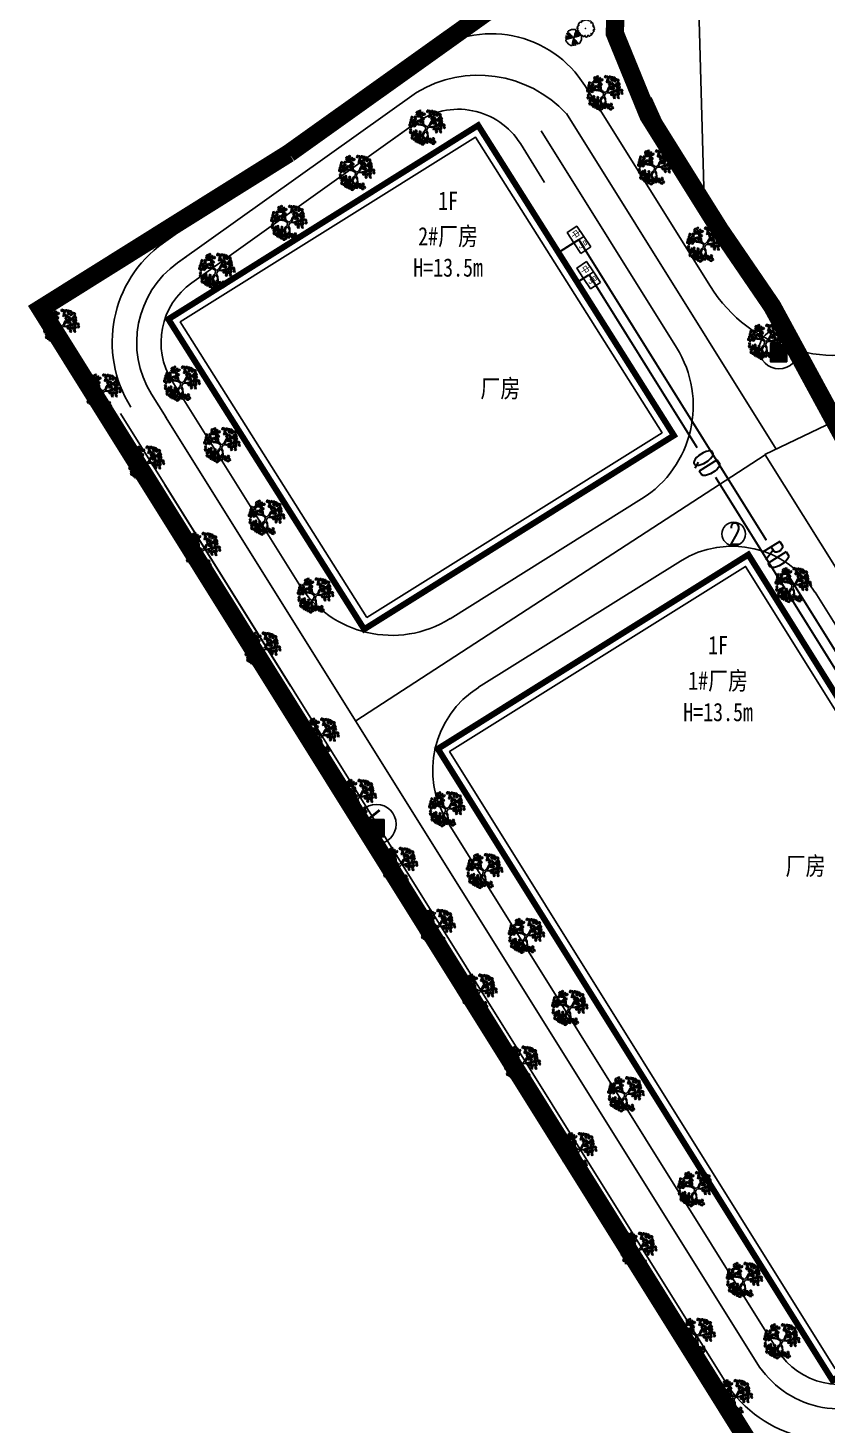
# Model space of a CAD drawing. Extents: x -809667 to 586099, y 3084146 to 3634412.
# Drawn here: x 381128.2 to 381193.7, y 3084205.8 to 3084320.2 of the extents above; entities that cross this region are included whole.
import ezdxf
from ezdxf.enums import TextEntityAlignment as Align

# ---------------------------------------------------------------- set-up
doc = ezdxf.new("R2010")
doc.units = 0
doc.header["$LTSCALE"] = 0.5
doc.linetypes.add('CONTINOUS', pattern=[0])
doc.layers.get('0').update_dxf_attribs({"linetype": 'CONTINUOUS'})
for name, color, linetype in [('DIM-照明', 3, 'CONTINUOUS'), ('DIM-通讯', 3, 'CONTINUOUS'), ('E-DIM-DQ', 7, 'CONTINUOUS'), ('E-SIG_TEXT', 7, 'CONTINUOUS'), ('JZD', 7, 'CONTINUOUS'), ('TEL_TEXT', 7, 'CONTINUOUS'), ('TREE', 3, 'CONTINUOUS'), ('WIRE-照明', 1, 'CONTINUOUS'), ('WIRE-通讯', 4, 'CONTINUOUS'), ('乔木', 84, 'CONTINUOUS'), ('文字', 7, 'CONTINUOUS')]:
    doc.layers.add(name, color=color, linetype=linetype)
doc.styles.add('-宋体', font='', dxfattribs={"width": 0.6})
doc.styles.add('_TEL_DIM', font='SIMPLEX', dxfattribs={"width": 0.8, "height": 3.5, "bigfont": 'HZTXT'})
doc.styles.add('HZ', font='', dxfattribs={"width": 0.8})
doc.styles.get('-宋体').set_extended_font_data('NSimSun')
doc.styles.get('HZ').set_extended_font_data('NSimSun')

# ---------------------------------------------------------------- blocks, each defined once
blk = doc.blocks.new('gc125')
at = {"color": 0}
blk.add_line((0, 0.8), (0, 2.2), dxfattribs=at)
blk.add_circle((0, 0), 0.8, dxfattribs=at)
blk = doc.blocks.new('幌伞枫')
at = {"layer": '乔木', "color": 0}
for p, q in [((-677, 937), (-604, 995)), ((-670, 878), (-677, 937)), ((-604, 995), (-531, 966)), ((-531, 966), (-604, 870)), ((-531, 995), (-450, 1054)), ((-523, 937), (-531, 995)), ((-450, 929), (-523, 937)), ((-450, 1054), (-384, 1025)), ((-384, 1025), (-450, 929)), ((-384, 870), (-303, 937)), ((-237, 900), (-310, 804)), ((-303, 937), (-237, 900)), ((-9, 966), (27, 1054)), ((20, 915), (-9, 966)), ((86, 944), (20, 915)), ((27, 1054), (101, 1061)), ((101, 1061), (86, 944)), ((123, 966), (145, 1032)), ((196, 878), (123, 966)), ((145, 1032), (203, 1025)), ((247, 937), (196, 878)), ((203, 1025), (247, 937)), ((247, 937), (284, 1025)), ((284, 885), (247, 937)), ((284, 1025), (365, 1032)), ((350, 915), (284, 885)), ((365, 1032), (350, 915)), ((380, 937), (409, 1003)), ((460, 848), (380, 937)), ((409, 1003), (468, 995)), ((424, 900), (460, 988)), ((453, 848), (424, 900)), ((460, 988), (534, 995)), ((504, 900), (460, 848)), ((468, 995), (504, 900)), ((534, 995), (519, 878)), ((556, 900), (578, 966)), ((629, 812), (556, 900)), ((578, 966), (636, 959)), ((636, 959), (681, 870)), ((-1125, 166), (-1059, 195)), ((-1125, 63), (-1125, 166)), ((-1074, 34), (-1125, 63)), ((-1081, 320), (-1015, 357)), ((-1081, 217), (-1081, 320)), ((-1030, 188), (-1081, 217)), ((-1022, 85), (-1074, 34)), ((-1059, 195), (-1022, 85)), ((-1044, -10), (-986, 92)), ((-1037, 489), (-971, 525)), ((-1037, 393), (-1037, 489)), ((-986, 364), (-1037, 393)), ((-978, 239), (-1030, 188)), ((-1015, 357), (-978, 239)), ((-993, 643), (-927, 680)), ((-993, 548), (-993, 643)), ((-942, 518), (-993, 548)), ((-934, 408), (-986, 364)), ((-986, 92), (-912, 92)), ((-971, 525), (-934, 408)), ((-898, 34), (-971, -32)), ((-956, 320), (-898, 423)), ((-883, 291), (-956, 320)), ((-890, 570), (-942, 518)), ((-927, 680), (-890, 570)), ((-927, 195), (-861, 225)), ((-927, 92), (-927, 195)), ((-876, 63), (-927, 92)), ((-912, 92), (-898, 34)), ((-898, 423), (-824, 423)), ((-883, 349), (-817, 386)), ((-810, 364), (-883, 291)), ((-883, 247), (-883, 349)), ((-832, 217), (-883, 247)), ((-824, 114), (-876, 63)), ((-861, 225), (-824, 114)), ((-846, 19), (-788, 122)), ((-773, -3), (-846, 19)), ((-780, 269), (-832, 217)), ((-824, 423), (-810, 364)), ((-817, 518), (-699, 533)), ((-795, 445), (-817, 518)), ((-817, 386), (-780, 269)), ((-810, 628), (-736, 687)), ((-802, 570), (-810, 628)), ((-736, 562), (-802, 570)), ((-699, 430), (-795, 445)), ((-788, 122), (-714, 122)), ((-773, 203), (-655, 217)), ((-751, 129), (-773, 203)), ((-699, 63), (-773, -3)), ((-758, 313), (-685, 371)), ((-751, 254), (-758, 313)), ((-685, 247), (-751, 254)), ((-648, 114), (-751, 129)), ((-736, 687), (-663, 658)), ((-663, 658), (-736, 562)), ((-714, 122), (-699, 63)), ((-699, 533), (-663, 474)), ((-663, 474), (-699, 430)), ((-685, 826), (-567, 841)), ((-663, 753), (-685, 826)), ((-685, 371), (-619, 342)), ((-619, 342), (-685, 247)), ((-604, 870), (-670, 878)), ((-567, 738), (-663, 753)), ((-663, 687), (-582, 746)), ((-655, 628), (-663, 687)), ((-582, 614), (-655, 628)), ((-655, 217), (-611, 158)), ((-611, 158), (-648, 114)), ((-531, 129), (-641, 203)), ((-531, 195), (-633, 254)), ((-611, 371), (-531, 430)), ((-604, 313), (-611, 371)), ((-538, 305), (-604, 313)), ((-582, 746), (-516, 716)), ((-516, 716), (-582, 614)), ((-567, 841), (-531, 782)), ((-531, 782), (-567, 738)), ((-545, 709), (-428, 724)), ((-523, 636), (-545, 709)), ((-465, 401), (-538, 305)), ((-531, 819), (-457, 878)), ((-523, 760), (-531, 819)), ((-531, 430), (-465, 401)), ((-252, 158), (-531, 195)), ((-259, 85), (-531, 129)), ((-457, 746), (-523, 760)), ((-421, 621), (-523, 636)), ((-457, 878), (-391, 848)), ((-391, 848), (-457, 746)), ((-457, 342), (-332, 364)), ((-428, 276), (-457, 342)), ((-443, 452), (-369, 518)), ((-435, 393), (-443, 452)), ((-369, 386), (-435, 393)), ((-428, 724), (-384, 665)), ((-332, 261), (-428, 276)), ((-384, 665), (-421, 621)), ((-391, 628), (-274, 643)), ((-369, 555), (-391, 628)), ((-377, 819), (-384, 870)), ((-384, 738), (-310, 804)), ((-377, 680), (-384, 738)), ((-310, 804), (-377, 819)), ((-310, 672), (-377, 680)), ((-274, 548), (-369, 555)), ((-369, 518), (-296, 481)), ((-296, 481), (-369, 386)), ((-332, 364), (-296, 305)), ((-296, 305), (-332, 261)), ((-257, 346), (-327, 441)), ((-222, 377), (-311, 462)), ((-310, 804), (-237, 768)), ((-237, 768), (-310, 672)), ((-296, 511), (-215, 577)), ((-288, 452), (-296, 511)), ((-215, 445), (-288, 452)), ((-274, 643), (-237, 592)), ((-237, 592), (-274, 548)), ((-112, 4), (-259, 85)), ((-252, 158), (-257, 346)), ((-237, 797), (-156, 863)), ((-230, 738), (-237, 797)), ((-156, 731), (-230, 738)), ((-206, 307), (-222, 377)), ((-215, 577), (-149, 540)), ((-149, 540), (-215, 445)), ((-188, 124), (-206, 307)), ((-76, 63), (-188, 124)), ((-156, 863), (-90, 826)), ((-90, 826), (-156, 731)), ((-76, -84), (-112, 4)), ((-9, -18), (-76, 63)), ((-9, -18), (174, 151)), ((108, 650), (145, 738)), ((137, 599), (108, 650)), ((137, 804), (167, 870)), ((211, 716), (137, 804)), ((203, 628), (137, 599)), ((145, 738), (218, 746)), ((152, 26), (240, 122)), ((152, 26), (318, 4)), ((167, 870), (225, 863)), ((174, 151), (225, 276)), ((218, 746), (203, 628)), ((262, 775), (211, 716)), ((225, 863), (262, 775)), ((225, 276), (277, 357)), ((240, 650), (262, 716)), ((313, 562), (240, 650)), ((240, 122), (291, 261)), ((255, 489), (284, 555)), ((328, 401), (255, 489)), ((262, 716), (321, 709)), ((277, 357), (336, 393)), ((284, 555), (336, 548)), ((291, 261), (372, 364)), ((295, -42), (527, 53)), ((306, 540), (350, 636)), ((343, 496), (306, 540)), ((365, 621), (313, 562)), ((318, 4), (524, 78)), ((321, 709), (365, 621)), ((380, 459), (328, 401)), ((336, 548), (380, 459)), ((336, 393), (344, 419)), ((409, 518), (343, 496)), ((350, 636), (424, 636)), ((365, 225), (402, 313)), ((402, 173), (365, 225)), ((372, 364), (468, 393)), ((402, 775), (424, 841)), ((475, 687), (402, 775)), ((402, 313), (482, 320)), ((468, 203), (402, 173)), ((424, 636), (409, 518)), ((424, 841), (482, 834)), ((446, 548), (468, 606)), ((519, 452), (446, 548)), ((519, 878), (453, 848)), ((460, 386), (490, 452)), ((534, 291), (460, 386)), ((468, 606), (526, 599)), ((482, 320), (468, 203)), ((526, 746), (475, 687)), ((482, 834), (526, 746)), ((490, 452), (541, 445)), ((497, 225), (526, 291)), ((570, 136), (497, 225)), ((570, 511), (519, 452)), ((519, 63), (541, 129)), ((592, -25), (519, 63)), ((526, 599), (570, 511)), ((526, 291), (585, 283)), ((585, 349), (534, 291)), ((541, 445), (585, 349)), ((541, 129), (600, 122)), ((570, 738), (600, 804)), ((644, 650), (570, 738)), ((622, 188), (570, 136)), ((585, 283), (622, 188)), ((592, 408), (629, 496)), ((629, 357), (592, 408)), ((644, 34), (592, -25)), ((600, 804), (658, 797)), ((600, 122), (644, 34)), ((681, 870), (629, 812)), ((629, 496), (710, 503)), ((695, 386), (629, 357)), ((695, 709), (644, 650)), ((651, 775), (688, 863)), ((681, 724), (651, 775)), ((658, 797), (695, 709)), ((673, 70), (710, 166)), ((703, 26), (673, 70)), ((747, 753), (681, 724)), ((688, 863), (761, 870)), ((710, 503), (695, 386)), ((769, 48), (703, 26)), ((710, 166), (783, 166)), ((717, 525), (754, 614)), ((747, 481), (717, 525)), ((725, 408), (754, 474)), ((798, 320), (725, 408)), ((761, 870), (747, 753)), ((813, 503), (747, 481)), ((747, 247), (769, 313)), ((820, 158), (747, 247)), ((754, 614), (827, 621)), ((754, 474), (813, 467)), ((769, 313), (827, 305)), ((783, 166), (769, 48)), ((783, 775), (805, 841)), ((857, 687), (783, 775)), ((798, 614), (827, 680)), ((871, 525), (798, 614)), ((849, 371), (798, 320)), ((805, 841), (864, 834)), ((805, 78), (827, 144)), ((879, -18), (805, 78)), ((827, 621), (813, 503)), ((813, 467), (849, 371)), ((871, 217), (820, 158)), ((827, 680), (886, 672)), ((827, 305), (871, 217)), ((827, 144), (886, 136)), ((849, 525), (871, 592)), ((923, 437), (849, 525)), ((908, 746), (857, 687)), ((864, 834), (908, 746)), ((864, 364), (893, 430)), ((937, 276), (864, 364)), ((871, 592), (930, 584)), ((923, 584), (871, 525)), ((879, 122), (923, 210)), ((915, 78), (879, 122)), ((930, 41), (879, -18)), ((886, 672), (923, 584)), ((886, 136), (930, 41)), ((893, 430), (952, 423)), ((981, 100), (915, 78)), ((974, 496), (923, 437)), ((923, 210), (996, 217)), ((930, 584), (974, 496)), ((989, 335), (937, 276)), ((952, 423), (989, 335)), ((996, 217), (981, 100)), ((1011, 122), (1040, 188)), ((1092, 34), (1011, 122)), ((1033, -40), (1055, 26)), ((1040, 188), (1099, 180)), ((1055, 26), (1114, 19)), ((1143, 92), (1092, 34)), ((1099, 180), (1143, 92)), ((1114, 19), (1158, -69)), ((-1089, -304), (-1030, -253)), ((-1067, -399), (-1089, -304)), ((-1081, -142), (-1022, -91)), ((-1052, -238), (-1081, -142)), ((-1008, -414), (-1067, -399)), ((-1000, -253), (-1052, -238)), ((-971, -32), (-1044, -10)), ((-1030, -253), (-971, -355)), ((-1022, -91), (-964, -194)), ((-971, -355), (-1008, -414)), ((-964, -194), (-1000, -253)), ((-986, -664), (-927, -620)), ((-964, -759), (-986, -664)), ((-978, -502), (-920, -458)), ((-956, -598), (-978, -502)), ((-971, -451), (-934, -341)), ((-898, -465), (-971, -451)), ((-912, -781), (-964, -759)), ((-898, -620), (-956, -598)), ((-934, -341), (-868, -326)), ((-927, -620), (-868, -722)), ((-920, -458), (-861, -561)), ((-868, -722), (-912, -781)), ((-839, -377), (-898, -465)), ((-861, -561), (-898, -620)), ((-876, -443), (-817, -399)), ((-846, -539), (-876, -443)), ((-868, -326), (-839, -377)), ((-868, -818), (-832, -700)), ((-795, -825), (-868, -818)), ((-861, -282), (-802, -238)), ((-839, -385), (-861, -282)), ((-795, -561), (-846, -539)), ((-780, -399), (-839, -385)), ((-832, -700), (-766, -686)), ((-817, -399), (-758, -502)), ((-802, -238), (-744, -341)), ((-758, -502), (-795, -561)), ((-744, -744), (-795, -825)), ((-744, -341), (-780, -399)), ((-766, -686), (-744, -744)), ((-766, -825), (-699, -774)), ((-736, -921), (-766, -825)), ((-751, -598), (-714, -480)), ((-677, -605), (-751, -598)), ((-751, -664), (-692, -620)), ((-729, -759), (-751, -664)), ((-744, -392), (-685, -341)), ((-722, -487), (-744, -392)), ((-736, -231), (-677, -179)), ((-707, -326), (-736, -231)), ((-670, -781), (-729, -759)), ((-663, -502), (-722, -487)), ((-714, -480), (-648, -465)), ((-655, -348), (-707, -326)), ((-699, -774), (-641, -884)), ((-692, -620), (-633, -722)), ((-685, -341), (-626, -443)), ((-677, -179), (-619, -289)), ((-626, -524), (-677, -605)), ((-633, -722), (-670, -781)), ((-626, -443), (-663, -502)), ((-619, -289), (-655, -348)), ((-648, -465), (-626, -524)), ((-641, -972), (-604, -862)), ((-633, -752), (-575, -708)), ((-611, -847), (-633, -752)), ((-626, -539), (-589, -429)), ((-553, -554), (-626, -539)), ((-626, -590), (-567, -546)), ((-597, -693), (-626, -590)), ((-553, -869), (-611, -847)), ((-604, -862), (-538, -847)), ((-545, -708), (-597, -693)), ((-589, -429), (-523, -414)), ((-575, -708), (-516, -810)), ((-567, -546), (-509, -649)), ((-494, -465), (-553, -554)), ((-516, -810), (-553, -869)), ((-509, -649), (-545, -708)), ((-538, -847), (-516, -899)), ((-523, -414), (-494, -465)), ((-516, -906), (-479, -788)), ((-494, -766), (-435, -715)), ((-472, -862), (-494, -766)), ((-487, -451), (-428, -399)), ((-465, -546), (-487, -451)), ((-487, -605), (-428, -554)), ((-457, -700), (-487, -605)), ((-479, -289), (-421, -245)), ((-457, -385), (-479, -289)), ((-479, -788), (-413, -781)), ((-413, -877), (-472, -862)), ((-413, -568), (-465, -546)), ((-399, -407), (-457, -385)), ((-406, -722), (-457, -700)), ((-384, -832), (-443, -913)), ((-435, -715), (-377, -818)), ((-428, -399), (-369, -510)), ((-428, -554), (-369, -664)), ((-421, -245), (-362, -348)), ((-369, -510), (-413, -568)), ((-413, -781), (-384, -832)), ((-377, -818), (-413, -877)), ((-369, -664), (-406, -722)), ((-362, -348), (-399, -407)), ((-377, -913), (-340, -803)), ((-369, -598), (-332, -487)), ((-296, -612), (-369, -598)), ((-340, -803), (-274, -788)), ((-332, -487), (-266, -473)), ((-244, -840), (-303, -928)), ((-244, -524), (-296, -612)), ((-288, -664), (-171, -649)), ((-266, -737), (-288, -664)), ((-215, -311), (-285, -477)), ((-274, -788), (-244, -840)), ((-266, -473), (-244, -524)), ((-171, -752), (-266, -737)), ((-156, -341), (-230, -532)), ((-230, -532), (-186, -627)), ((-230, -847), (-112, -840)), ((-208, -921), (-230, -847)), ((-120, -253), (-215, -311)), ((-171, -649), (-127, -708)), ((-127, -708), (-171, -752)), ((-61, -304), (-156, -341)), ((-142, -737), (-24, -730)), ((-127, -810), (-142, -737)), ((-24, -832), (-127, -810)), ((-76, -84), (-120, -253)), ((-112, -840), (-76, -891)), ((-61, -304), (38, -431)), ((-24, -686), (-9, -620)), ((64, -766), (-24, -686)), ((-24, -730), (13, -788)), ((13, -788), (-24, -832)), ((42, -98), (-20, -221)), ((-20, -221), (62, -380)), ((-9, -18), (-9, -18)), ((-9, -18), (-9, -18)), ((-9, -18), (-9, -18)), ((-9, -18), (-9, -18)), ((-9, -18), (-9, -18)), ((-9, -18), (-9, -18)), ((-9, -18), (-9, -18)), ((-9, -18), (-9, -18)), ((-9, -18), (-9, -18)), ((-9, -18), (-9, -18)), ((-9, -18), (-9, -18)), ((-9, -18), (-9, -18)), ((-9, -18), (-9, -18)), ((-9, -18), (-9, -18)), ((-9, -18), (-9, -18)), ((-9, -18), (-9, -18)), ((-9, -18), (-9, -18)), ((-9, -18), (-9, -18)), ((-9, -18), (-9, -18)), ((-9, -18), (-9, -18)), ((-9, -18), (-9, -18)), ((-9, -18), (-9, -18)), ((-9, -18), (-9, -18)), ((-9, -18), (-9, -18)), ((-9, -18), (-9, -18)), ((-9, -18), (-9, -18)), ((-9, -18), (-9, -18)), ((-9, -18), (-9, -18)), ((-9, -18), (-9, -18)), ((-9, -18), (-9, -18)), ((-9, -18), (-9, -18)), ((-9, -18), (-9, -18)), ((-9, -18), (-9, -18)), ((-9, -18), (-9, -18)), ((-9, -18), (-9, -18)), ((-9, -18), (-9, -18)), ((-9, -18), (-9, -18)), ((-9, -18), (-9, -18)), ((-9, -18), (-9, -18)), ((-9, -18), (-9, -18)), ((-9, -620), (49, -612)), ((27, -869), (42, -803)), ((115, -950), (27, -869)), ((38, -431), (49, -612)), ((42, -98), (109, -22)), ((42, -803), (101, -803)), ((49, -612), (101, -700)), ((62, -380), (79, -664)), ((101, -700), (64, -766)), ((93, -730), (218, -715)), ((115, -803), (93, -730)), ((101, -803), (159, -884)), ((109, -22), (295, -42)), ((218, -818), (115, -803)), ((218, -715), (255, -774)), ((255, -774), (218, -818)), ((240, -803), (358, -796)), ((262, -877), (240, -803)), ((358, -891), (262, -877)), ((358, -752), (372, -686)), ((446, -832), (358, -752)), ((358, -796), (394, -847)), ((394, -847), (358, -891)), ((372, -686), (431, -678)), ((387, -142), (424, -47)), ((424, -187), (387, -142)), ((424, -47), (504, -47)), ((490, -165), (424, -187)), ((431, -678), (482, -766)), ((482, -766), (446, -832)), ((504, -47), (490, -165)), ((519, -135), (548, -76)), ((592, -231), (519, -135)), ((541, -297), (563, -231)), ((614, -392), (541, -297)), ((548, -76), (607, -84)), ((563, -231), (622, -238)), ((644, -172), (592, -231)), ((607, -84), (644, -172)), ((666, -333), (614, -392)), ((622, -238), (666, -333)), ((644, -150), (681, -62)), ((673, -201), (644, -150)), ((739, -172), (673, -201)), ((681, -62), (754, -54)), ((754, -54), (739, -172)), ((776, -150), (805, -84)), ((849, -238), (776, -150)), ((791, -311), (820, -245)), ((871, -399), (791, -311)), ((805, -84), (857, -91)), ((820, -84), (849, -18)), ((893, -172), (820, -84)), ((820, -245), (879, -253)), ((849, -18), (908, -25)), ((901, -187), (849, -238)), ((857, -91), (901, -187)), ((915, -341), (871, -399)), ((879, -253), (915, -341)), ((945, -120), (893, -172)), ((908, -25), (945, -120)), ((1106, -128), (1033, -40)), ((1158, -69), (1106, -128)), ((-685, -935), (-736, -921)), ((-641, -884), (-685, -935)), ((-567, -987), (-641, -972)), ((-516, -899), (-567, -987)), ((-443, -913), (-516, -906)), ((-509, -979), (-391, -965)), ((-487, -1053), (-509, -979)), ((-391, -1067), (-487, -1053)), ((-391, -965), (-354, -1023)), ((-354, -1023), (-391, -1067)), ((-303, -928), (-377, -913)), ((-362, -1053), (-244, -1045)), ((-347, -1126), (-362, -1053)), ((-244, -1141), (-347, -1126)), ((-252, -1001), (-230, -935)), ((-164, -1082), (-252, -1001)), ((-244, -1045), (-208, -1097)), ((-208, -1097), (-244, -1141)), ((-230, -935), (-178, -928)), ((-112, -935), (-208, -921)), ((-178, -928), (-120, -1016)), ((-120, -1016), (-164, -1082)), ((-76, -891), (-112, -935)), ((-90, -921), (27, -913)), ((-68, -994), (-90, -921)), ((27, -1016), (-68, -994)), ((27, -913), (71, -972)), ((71, -972), (27, -1016)), ((159, -884), (115, -950)), ((167, -928), (284, -921)), ((189, -1001), (167, -928)), ((284, -1023), (189, -1001)), ((284, -921), (328, -979)), ((328, -979), (284, -1023)), ((313, -1009), (431, -994)), ((328, -1082), (313, -1009)), ((431, -1097), (328, -1082)), ((431, -950), (446, -884)), ((519, -1031), (431, -950)), ((431, -994), (468, -1053)), ((468, -1053), (431, -1097)), ((446, -884), (504, -884)), ((504, -884), (556, -965)), ((556, -965), (519, -1031))]:
    blk.add_line(p, q, dxfattribs=at)
blk = doc.blocks.new('*E54')
at = {"layer": 'TREE', "color": 0}
blk.add_ellipse((-2.37, 3.56), major_axis=(2.7, 1.39), ratio=1, start_param=0.518575, end_param=0.519414, dxfattribs=at)
blk = doc.blocks.new('A$C4C586FE1')
at = {"layer": 'TREE', "color": 0}
for p, q in [((514, 2441), (288, 2276)), ((570, 2555), (514, 2441)), ((785, 2557), (585, 2566)), ((842, 2436), (785, 2557)), ((885, 2449), (842, 2436)), ((1100, 2801), (873, 2660)), ((873, 2660), (885, 2449)), ((1294, 2743), (1193, 2819)), ((1261, 2599), (1294, 2743)), ((1389, 2617), (1261, 2599)), ((1418, 2836), (1389, 2617)), ((1787, 2660), (1418, 2836)), ((1875, 2686), (1787, 2660)), ((2108, 2532), (1875, 2686)), ((2261, 2516), (2108, 2532)), ((2273, 2551), (2261, 2516)), ((2411, 2297), (2336, 2500)), ((2434, 2275), (2411, 2297)), ((173, 1443), (0, 1425)), ((0, 1425), (27, 1279)), ((6, 1547), (198, 1550)), ((171, 1878), (16, 1628)), ((27, 1279), (67, 1102)), ((67, 988), (67, 1102)), ((67, 988), (157, 906)), ((335, 852), (122, 842)), ((123, 841), (320, 727)), ((157, 906), (291, 931)), ((208, 2079), (171, 1878)), ((198, 1550), (173, 1443)), ((330, 2136), (208, 2079)), ((288, 2276), (288, 2250)), ((288, 2250), (484, 2157)), ((291, 931), (335, 852)), ((320, 727), (414, 564)), ((422, 2031), (330, 2136)), ((414, 564), (369, 464)), ((484, 2157), (422, 2031)), ((513, 326), (783, 402)), ((827, 368), (610, 253)), ((783, 402), (827, 368)), ((1176, 133), (821, 132)), ((1176, 133), (1302, 10)), ((1302, 10), (1413, 132)), ((1413, 132), (1432, 0)), ((1540, 5), (1587, 59)), ((1587, 59), (1859, 85)), ((1826, 254), (2000, 124)), ((1859, 85), (1826, 254)), ((2130, 415), (2352, 350)), ((2132, 192), (2130, 415)), ((2275, 501), (2371, 599)), ((2419, 413), (2275, 501)), ((2371, 599), (2563, 580)), ((2565, 2086), (2434, 2275)), ((2577, 1905), (2565, 2086)), ((2688, 2051), (2577, 1905)), ((2632, 1202), (2788, 1244)), ((2635, 1086), (2632, 1202)), ((2775, 1105), (2635, 1086)), ((2643, 702), (2702, 978)), ((2666, 1735), (2772, 1843)), ((2724, 1646), (2666, 1735)), ((2702, 978), (2775, 1105)), ((2799, 1744), (2724, 1646)), ((2788, 1244), (2821, 1629))]:
    blk.add_line(p, q, dxfattribs=at)
at = {"layer": 'TREE', "color": 0, "extrusion": (0, 0, -1)}
for major_axis, start_param, end_param in [((1003, 1003), -1.4266291, -1.4132158), ((1003, 1003), -1.0118049, -0.9451144), ((1003, 1003), -0.1392478, -0.0819607), ((1003, 1003), 4.0179908, 4.0754248), ((839, 1143), 3.2004333, 3.3408831), ((839, 1144), 2.942836, 3.1151568), ((1003, 1003), 2.2703374, 2.3464274), ((1003, 1003), 1.8291007, 1.9341647), ((1003, 1003), 1.5734012, 1.6381533), ((1003, 1003), 1.3149332, 1.4176353), ((839, 1144), 0.475418, 0.6338348), ((1003, 1003), 0.553886, 0.636541)]:
    blk.add_ellipse((1418, 1418), major_axis=major_axis, ratio=1, start_param=start_param, end_param=end_param, dxfattribs=at)
at = {"layer": 'TREE', "color": 0, "linetype": 'Continuous'}
for start_param, end_param in [(0.0134102, 3.1550028), (3.1550028, 6.2965955)]:
    blk.add_ellipse((1466, 1447), major_axis=(19.2, 19.2), ratio=1, start_param=start_param, end_param=end_param, dxfattribs=at)
at = {"layer": 'TREE', "color": 8, "linetype": 'CONTINOUS', "extrusion": (0, 0, -1), "xscale": 467.4085850556439, "yscale": 467.4085850556439, "zscale": -467.4085850556439, "rotation": 278.9250190116231}
blk.add_blockref('*E54', (-2893, 66), dxfattribs=at)
blk = doc.blocks.new('白玉兰')
at = {"color": 0}
for centre, radius, start, end in [((-559, -2135), 2214, 76.70325, 111.40179), ((-1148, -2037), 2310, 61.625, 95.14911), ((-4729, -6984), 8429, 56.1879, 65.279), ((4371, -556), 4392, 172.1708, 190.66767), ((-713, 1844), 1941, 291.82137, 332.63459), ((-478, 2077), 2115, 283.29933, 320.85284), ((-1261, 1665), 2054, 309.39345, 347.16547), ((2827, 107), 2821, 182.25436, 209.88683), ((2146, 475), 2185, 193.30629, 228.41072)]:
    blk.add_arc(centre, radius, start, end, dxfattribs=at)
for points in [[(36, -22), (99, -220), (-250, -580), (-51, -1540), (-885, -1095), (-1114, -777), (-1334, -432), (-1142, -186), (-697, -181), (-301, 17), (-41, 2), (21, -1)], [(-33, 16), (-233, 73), (-342, 562), (-1254, 922), (-425, 1375), (-33, 1392), (376, 1386), (477, 1091), (236, 716), (185, 277), (29, 67), (-7, 18)], [(8, 31), (155, 177), (635, 34), (1395, 653), (1385, -291), (1209, -641), (1004, -995), (697, -939), (487, -546), (129, -287), (22, -49), (-3, 7)]]:
    blk.add_open_spline(points, degree=3, knots=[0, 0, 0, 0, 621.9897777, 1340.9445447, 1869.0077365, 2592.4274553, 2798.699245, 2915.8275963, 3435.2615023, 4029.7712897, 4212.3005181, 4212.3005181, 4212.3005181, 4212.3005181], dxfattribs=at)
blk = doc.blocks.new('A$C753C54BC')
at = {"layer": 'JZD'}
h = blk.add_hatch(color=0, dxfattribs=at)
h.dxf.hatch_style = 1
h.paths.add_polyline_path([(1.4, 3.06), (3.46, 3.06), (3.46, 0.89), (1.4, 0.89)])
at = {"layer": 'JZD', "color": 0, "const_width": 0.324}
blk.add_lwpolyline([(1.4, 3.06), (2.89, 4.26)], dxfattribs=at)
at = {"layer": 'JZD', "color": 0}
blk.add_lwpolyline([(1.4, 3.06), (3.46, 3.06), (3.46, 0.89), (1.4, 0.89)], close=True, dxfattribs=at)
blk.add_circle((2.49, 2.49), 2.49, dxfattribs=at)
blk = doc.blocks.new('123213')
at = {"layer": '文字', "color": 8, "linetype": 'Continuous'}
for p, q in [((381777.44, 3087167.86), (381776.14, 3087213.6)), ((381754.8, 3087179.73), (381733.13, 3087164.28)), ((381753.87, 3087176.61), (381734.3, 3087162.65)), ((381783.33, 3087147.39), (381766.15, 3087174.87)), ((381753.81, 3087174.11), (381735.46, 3087161.02)), ((381775.17, 3087155.72), (381764.08, 3087173.47)), ((381724.92, 3087156.74), (381725.03, 3087156.26)), ((381733.85, 3087152.96), (381744.22, 3087136.37)), ((381729.61, 3087150.31), (381779.21, 3087070.98)), ((381782.44, 3087146.92), (381815.67, 3087093.77)), ((381756.63, 3087133.51), (381772.31, 3087143.32)), ((381758.96, 3087127.9), (381775.49, 3087138.23)), ((381786.52, 3087135.69), (381813.55, 3087092.45)), ((381783.45, 3087073.63), (381756.42, 3087116.87))]:
    blk.add_line(p, q, dxfattribs=at)
at = {"layer": '文字', "color": 8, "linetype": 'Continuous', "flags": 128}
for points, const_width in [([(381770.36, 3087190.84), (381776.82, 3087194.94), (381881.08, 3087269.95), (381943.36, 3087141.79), (381981.09, 3087094.5), (381852.79, 3087079.87), (381804.23, 3087074.34), (381783.88, 3087061.62), (381723.07, 3087158.89), (381743.42, 3087171.62), (381743.42, 3087171.62), (381743.42, 3087171.62), (381770.36, 3087190.84)], 0.5), ([(381743.42, 3087171.62), (381723.07, 3087158.89), (381783.88, 3087061.62), (381804.23, 3087074.34), (381852.79, 3087079.87)], 1.5), ([(381846.56, 3087097.31), (381816.79, 3087092.33), (381814.91, 3087096.73), (381810.78, 3087106.81), (381807.39, 3087113.62), (381805.25, 3087116.05), (381803.77, 3087119.99), (381797.61, 3087133.62), (381794.03, 3087139.2), (381790.35, 3087145.59), (381783.01, 3087159.09), (381778.69, 3087165.41), (381772.87, 3087174.71), (381770.12, 3087181.44), (381770.36, 3087190.84), (381743.42, 3087171.62), (381743.42, 3087171.62), (381743.42, 3087171.62)], 1.5)]:
    blk.add_lwpolyline(points, dxfattribs=dict(at, const_width=const_width))
for points in [[(381825.58, 3087171.69), (381793.3, 3087156.25, -0.381587), (381777.95, 3087160.72), (381767.66, 3087177.18)], [(381751.79, 3087172.67), (381753.81, 3087174.11, -0.432167), (381762.38, 3087172.41), (381764.36, 3087169.24)], [(381733.35, 3087149.99), (381732.16, 3087151.9, -0.396485), (381734.3, 3087162.65), (381735.03, 3087163.18)], [(381733.31, 3087150.05), (381781.76, 3087072.57, 0.414214), (381792.78, 3087070.03), (381822.04, 3087088.32)]]:
    blk.add_lwpolyline(points, format="xyb", dxfattribs=at)
at = {"layer": '文字', "color": 8, "linetype": 'Continuous'}
for points in [[(381773.08, 3087176.19), (381775.55, 3087170.69)], [(381775.55, 3087170.69), (381786.37, 3087153.94), (381804.8, 3087118.94), (381814.05, 3087099.94), (381817.02, 3087092.94)]]:
    blk.add_lwpolyline(points, dxfattribs=at)
at = {"layer": '文字', "color": 8, "linetype": 'Continuous', "const_width": 0.5, "flags": 128}
for points in [[(381749.58, 3087132.65), (381774.96, 3087148.52), (381758.92, 3087173.91), (381733.54, 3087158.04)], [(381787.96, 3087071.14), (381813.39, 3087087.04), (381781.06, 3087138.76), (381755.62, 3087122.86)]]:
    blk.add_lwpolyline(points, close=True, dxfattribs=at)
at = {"layer": '文字', "color": 8, "linetype": 'Continuous', "flags": 128}
for points in [[(381749.8, 3087133.61), (381773.99, 3087148.74), (381758.7, 3087172.95), (381734.51, 3087157.82)], [(381788.18, 3087072.1), (381812.43, 3087087.26), (381780.83, 3087137.8), (381756.58, 3087122.64)]]:
    blk.add_lwpolyline(points, close=True, dxfattribs=at)
at = {"layer": '文字', "color": 8, "linetype": 'Continuous', "const_width": 0.467}
blk.add_lwpolyline([(381777.45, 3087167.63, 1), (381777.43, 3087168.09, 1)], format="xyb", close=True, dxfattribs=at)
at = {"layer": '文字', "color": 8, "linetype": 'Continuous', "flags": 128}
for points in [[(381827.18, 3087168.36), (381782.42, 3087146.95)], [(381748.89, 3087125.14), (381782.44, 3087146.92)], [(381733.26, 3087144.47), (381743.56, 3087128)]]:
    blk.add_lwpolyline(points, dxfattribs=at)
at = {"layer": '文字', "color": 8, "linetype": 'Continuous'}
for centre, radius, start, end in [((381760.02, 3087172.41), 9, 32.0138, 125.5035), ((381758.93, 3087168.16), 9.85, 42.9327, 120.9203), ((381738.94, 3087156.14), 10, 125.5035, 212.0138), ((381738.94, 3087156.14), 6, 125.5035, 212.0138), ((381767.54, 3087150.95), 9, 302.0138, 32.0138), ((381779.73, 3087131.45), 8, 32.0138, 122.0138), ((381751.85, 3087141.15), 9, 212.0138, 302.0138), ((381763.2, 3087121.11), 8, 122.0138, 212.0138), ((381788.54, 3087076.81), 6, 212.0138, 302.0138), ((381787.69, 3087076.28), 10, 212.0138, 302.0138)]:
    blk.add_arc(centre, radius, start, end, dxfattribs=at)
for name, p, xscale, yscale, zscale in [('白玉兰', (381766.73, 3087181.09), 0.0004880798049271107, 0.0004880798049271107, 0.04880798235096967), ('幌伞枫', (381769.28, 3087176.6), 0.0013, 0.0013, 0.0013), ('幌伞枫', (381754.72, 3087173.78), 0.0013, 0.0013, 0.0013), ('幌伞枫', (381748.96, 3087170.07), 0.0013, 0.0013, 0.0013), ('幌伞枫', (381773.46, 3087170.52), 0.0013, 0.0013, 0.0013), ('幌伞枫', (381743.4, 3087165.98), 0.0013, 0.0013, 0.0013), ('幌伞枫', (381777.49, 3087164.19), 0.0013, 0.0013, 0.0013), ('幌伞枫', (381737.51, 3087162.04), 0.0013, 0.0013, 0.0013), ('幌伞枫', (381724.75, 3087157.47), 0.0013, 0.0013, 0.0013), ('幌伞枫', (381782.49, 3087156.24), 0.0013, 0.0013, 0.0013), ('A$C753C54BC', (381781.95, 3087153.97), 0.65, 0.65, 0.65), ('幌伞枫', (381728.16, 3087152.17), 0.0013, 0.0013, 0.0013), ('幌伞枫', (381734.64, 3087152.82), 0.0013, 0.0013, 0.0013), ('幌伞枫', (381737.92, 3087147.78), 0.0013, 0.0013, 0.0013), ('幌伞枫', (381731.72, 3087146.27), 0.0013, 0.0013, 0.0013), ('幌伞枫', (381741.58, 3087141.84), 0.0013, 0.0013, 0.0013), ('幌伞枫', (381736.32, 3087139.19), 0.0013, 0.0013, 0.0013), ('幌伞枫', (381784.73, 3087136.32), 0.0013, 0.0013, 0.0013), ('幌伞枫', (381745.58, 3087135.47), 0.0013, 0.0013, 0.0013), ('幌伞枫', (381741.25, 3087131.03), 0.0013, 0.0013, 0.0013), ('幌伞枫', (381746.03, 3087123.99), 0.0013, 0.0013, 0.0013), ('幌伞枫', (381749.09, 3087118.97), 0.0013, 0.0013, 0.0013), ('幌伞枫', (381756.35, 3087117.97), 0.0013, 0.0013, 0.0013), ('A$C753C54BC', (381748.97, 3087115.07), 0.65, 0.65, 0.65), ('幌伞枫', (381752.47, 3087113.4), 0.0013, 0.0013, 0.0013), ('幌伞枫', (381759.44, 3087112.9), 0.0013, 0.0013, 0.0013), ('幌伞枫', (381755.56, 3087108.33), 0.0013, 0.0013, 0.0013), ('幌伞枫', (381762.86, 3087107.6), 0.0013, 0.0013, 0.0013), ('幌伞枫', (381758.98, 3087103.03), 0.0013, 0.0013, 0.0013), ('幌伞枫', (381766.41, 3087101.7), 0.0013, 0.0013, 0.0013), ('幌伞枫', (381762.53, 3087097.13), 0.0013, 0.0013, 0.0013), ('幌伞枫', (381771.02, 3087094.62), 0.0013, 0.0013, 0.0013), ('幌伞枫', (381767.14, 3087090.05), 0.0013, 0.0013, 0.0013), ('幌伞枫', (381776.74, 3087086.86), 0.0013, 0.0013, 0.0013), ('幌伞枫', (381772.06, 3087081.89), 0.0013, 0.0013, 0.0013), ('幌伞枫', (381780.72, 3087079.42), 0.0013, 0.0013, 0.0013), ('幌伞枫', (381776.85, 3087074.85), 0.0013, 0.0013, 0.0013), ('幌伞枫', (381783.78, 3087074.4), 0.0013, 0.0013, 0.0013), ('幌伞枫', (381779.9, 3087069.83), 0.0013, 0.0013, 0.0013)]:
    blk.add_blockref(name, p, dxfattribs=dict(at, xscale=xscale, yscale=yscale, zscale=zscale))
at = {"layer": '文字', "color": 8, "linetype": 'Continuous', "xscale": 0.0005, "yscale": 0.0005, "zscale": 0.0005, "rotation": 169.6965101826048}
blk.add_blockref('A$C4C586FE1', (381768.57, 3087182.42), dxfattribs=at)
at = {"layer": '文字', "color": 8, "linetype": 'Continuous', "xscale": 0.5, "yscale": 0.5, "rotation": 180}
for p in [(381728.08, 3087151.05, 1.22), (381770.99, 3087081.75, 1.22)]:
    blk.add_blockref('gc125', p, dxfattribs=at)
at = {"layer": '文字', "color": 8, "linetype": 'Continuous', "style": 'HZ', "width": 0.8}
for s, p in [('1F', (381756.46, 3087167.74)), ('2#厂房', (381756.46, 3087164.86)), ('H=13.5m', (381756.46, 3087162.26)), ('厂房', (381760.74, 3087152.4)), ('1F', (381778.58, 3087131.35)), ('1#厂房', (381778.58, 3087128.47)), ('H=13.5m', (381778.58, 3087125.86)), ('厂房', (381785.74, 3087113.3))]:
    blk.add_text(s, height=1.5, dxfattribs=at).set_placement(p, align=Align.MIDDLE)
blk = doc.blocks.new('RQWE')
at = {"layer": 'E-DIM-DQ', "const_width": 0.075, "elevation": -0.02}
for points in [[(78.17, -95.5), (76.57, -95.5), (76.57, -97), (78.17, -97)], [(79.79, -95.5), (78.18, -95.5), (78.18, -97), (79.79, -97)]]:
    blk.add_lwpolyline(points, close=True, dxfattribs=at)
at = {"layer": 'E-SIG_TEXT', "color": 3}
for p, q in [((78.18, -95.5, -0.02), (76.58, -95.5, -0.02)), ((76.58, -95.5, -0.02), (76.58, -97, -0.02)), ((79.79, -95.5, -0.02), (78.18, -95.5, -0.02)), ((78.18, -95.5, -0.02), (78.18, -97, -0.02)), ((78.18, -97, -0.02), (78.18, -95.5, -0.02)), ((79.79, -97, -0.02), (79.79, -95.5, -0.02)), ((76.58, -97, -0.02), (78.18, -97, -0.02)), ((78.18, -97, -0.02), (79.79, -97, -0.02))]:
    blk.add_line(p, q, dxfattribs=at)
at = {"layer": 'E-SIG_TEXT', "color": 3, "style": '-宋体', "width": 0.8}
for s, p in [('中', (76.85, -96.66, -0.02)), ('号', (78.45, -96.66, -0.02))]:
    blk.add_text(s, height=0.9, rotation=360, dxfattribs=at).set_placement(p)

msp = doc.modelspace()

# ---------------------------------------------------------------- linework, layer by layer
at = {"layer": 'WIRE-照明', "linetype": 'Continuous', "const_width": 0.175}
for points in [[(381174.167, 3084300.011), (381183.012, 3084285.842)], [(381173.186, 3084299.391), (381174.112, 3084299.976)], [(381184.523, 3084283.421), (381207.316, 3084246.907)]]:
    msp.add_lwpolyline(points, dxfattribs=at)
at = {"layer": 'WIRE-通讯', "linetype": 'Continuous', "const_width": 0.175}
for points in [[(381171.648, 3084301.826), (381173.317, 3084302.881)], [(381173.317, 3084302.881), (381188.683, 3084278.266)], [(381190.165, 3084275.891), (381215.771, 3084234.873)]]:
    msp.add_lwpolyline(points, dxfattribs=at)
at = {"layer": '文字', "linetype": 'Continuous'}
msp.add_circle((381186.006, 3084278.782), 0.965, dxfattribs=at)

# ---------------------------------------------------------------- block references
at = {"linetype": 'Continuous', "xscale": 0.6399999999999998, "yscale": 0.6399999999999998, "zscale": 0.6399999999999998, "rotation": 303.7397066378747}
for p in [(381196.753, 3084378.696, 0.011), (381197.548, 3084375.791, 0.011)]:
    msp.add_blockref('RQWE', p, dxfattribs=at)
at = {"layer": '文字', "color": 8}
msp.add_blockref('123213', (-593.85, -2861.67), dxfattribs=at)

# ---------------------------------------------------------------- texts
at = {"layer": 'DIM-照明', "linetype": 'Continuous', "style": '_TEL_DIM', "width": 0.64}
msp.add_text('QD', height=1.75, rotation=301.97331, dxfattribs=at).set_placement((381182.517, 3084284.983))
at = {"layer": 'DIM-通讯', "linetype": 'Continuous', "style": '_TEL_DIM', "width": 0.64}
msp.add_text('RD', height=1.75, rotation=301.97455, dxfattribs=at).set_placement((381188.188, 3084277.407))
at = {"layer": 'TEL_TEXT', "linetype": 'Continuous', "style": '_TEL_DIM', "width": 0.64}
msp.add_text('2', height=1.75, dxfattribs=at).set_placement((381185.624, 3084277.936))

doc.saveas('drawing.dxf')
